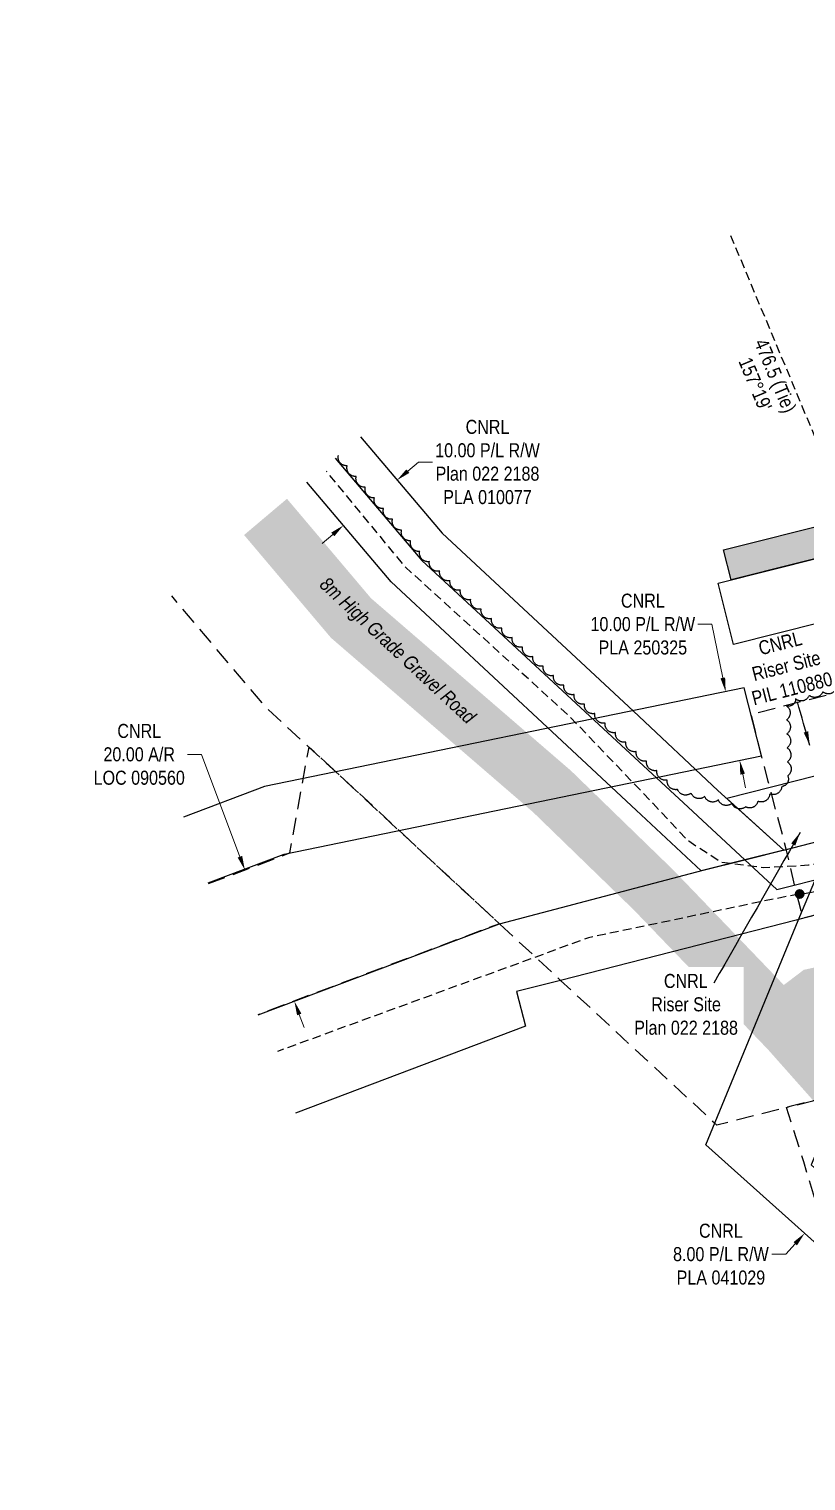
# Model space of a CAD drawing. Extents: x 355004 to 366534, y 6048595 to 6058688.
# Drawn here: x 355004 to 355557, y 6051102 to 6052136 of the extents above; entities that cross this region are included whole.
import ezdxf
from ezdxf.enums import TextEntityAlignment as Align

# ---------------------------------------------------------------- set-up
doc = ezdxf.new("R2010")
doc.units = 0
doc.header["$LTSCALE"] = 5
doc.header["$PDSIZE"] = 5
for name, pattern in [('0', [1, 1, 0]), ('foc-ACCESSROAD', [3.75, 2.5, -1.25]), ('foc-TIELINE', [1.875, 1.25, -0.625]), ('UG_PIPE', [1.875, 1.25, -0.625])]:
    doc.linetypes.add(name, pattern=pattern)
doc.layers.get('Defpoints').update_dxf_attribs({"color": 9})
doc.layers.add('AS-PIPE-AG', color=7, linetype='Continuous', true_color=0x7d00fa)
doc.layers.add('P-TEMP-BLUE-H', color=7, linetype='Continuous', true_color=0x99e6ff)
for name, color, linetype in [('AS-PIPE-UG', 44, 'UG_PIPE'), ('AS-ROADS', 254, 'Continuous'), ('AS-SYMBOL', 7, 'Continuous'), ('C-AR', 13, 'foc-ACCESSROAD'), ('C-L13', 13, 'Continuous'), ('C-RW', 13, 'Continuous'), ('C-WS', 13, 'foc-ACCESSROAD'), ('L-BD', 7, 'Continuous'), ('L-TIE', 7, 'foc-TIELINE'), ('P-TEMP-BLUE', 146, 'Continuous'), ('T-BUSH', 110, '0')]:
    doc.layers.add(name, color=color, linetype=linetype)
for name, color, linetype, lineweight in [('C-AR-T', 13, 'Continuous', 9), ('C-RW-T', 13, 'Continuous', 9), ('C-WS-T', 13, 'Continuous', 9), ('T-TEXT', 48, 'Continuous', 18)]:
    doc.layers.add(name, color=color, linetype=linetype, lineweight=lineweight)
doc.styles.add('80CG', font='ARIALN.TTF', dxfattribs={"height": 10})
doc.styles.add('80L', font='ARIALN.TTF', dxfattribs={"height": 10})
doc.dimstyles.new('Compass 5 000', dxfattribs={"dimscale": 5, "dimtxt": 9, "dimasz": 2, "dimexe": 0.2, "dimexo": 0.0625, "dimgap": 0.5, "dimtad": 0, "dimtih": 1, "dimtoh": 1, "dimzin": 0, "dimdsep": 46, "dimtxsty": '80CG', "dimcen": 0.1, "dimse1": 1, "dimse2": 1, "dimclrd": 256, "dimclrt": 256, "dimaunit": 1, "dimadec": 4, "dimazin": 0, "dimtfac": 0.06, "dimtofl": 0, "dimtmove": 0, "dimatfit": 1, "dimfxl": 0.2, "dimtolj": 1, "dimtzin": 0, "dimlwd": -1, "dimarcsym": 0})

# ---------------------------------------------------------------- blocks, each defined once
blk = doc.blocks.new('*D531')
at = {"layer": 'C-AR-T', "transparency": 16777216}
for p, q in [((355126.5, 6051619.3), (355116.5, 6051619.3)), ((355153.9, 6051546.4), (355126.5, 6051619.3)), ((355196.2, 6051434), (355199.7, 6051424.7))]:
    blk.add_line(p, q, dxfattribs=at)
for points in [[(355155.5, 6051547), (355152.3, 6051545.8), (355157.4, 6051537)], [(355197.7, 6051434.6), (355194.6, 6051433.4), (355192.7, 6051443.4)]]:
    blk.add_solid(points, dxfattribs=at)
at = {"layer": 'Defpoints', "color": 0, "transparency": 16777216}
for p in [(355157.4, 6051537), (355003.7, 6051479.2), (355039, 6051385.6)]:
    blk.add_point(p, dxfattribs=at)
at = {"layer": 'C-AR-T', "transparency": 16777216, "insert": (355082.2, 6051619.3), "char_height": 10, "attachment_point": 5, "style": '80CG'}
blk.add_mtext('\\A1;CNRL\\P20.00 A/R\\PLOC 090560', dxfattribs=at)
blk = doc.blocks.new('*D535')
at = {"layer": 'C-RW-T', "transparency": 16777216}
for p, q in [((355273.5, 6051821.2), (355281.1, 6051827.6)), ((355281.1, 6051827.6), (355291.1, 6051827.6)), ((355220, 6051776), (355212.4, 6051769.6))]:
    blk.add_line(p, q, dxfattribs=at)
at = {"layer": 'C-RW-T', "linetype": 'Continuous', "transparency": 16777216}
for points in [[(355272.4, 6051822.4), (355274.6, 6051819.9), (355265.8, 6051814.7)], [(355218.9, 6051777.3), (355221.1, 6051774.7), (355227.6, 6051782.5)]]:
    blk.add_solid(points, dxfattribs=at)
at = {"layer": 'Defpoints', "color": 0, "linetype": 'Continuous', "transparency": 16777216}
for p in [(355265.8, 6051814.7), (355268.1, 6051812), (355229.9, 6051779.8)]:
    blk.add_point(p, dxfattribs=at)
at = {"layer": 'C-RW-T', "linetype": 'Continuous', "transparency": 16777216, "insert": (355330.2, 6051827.6), "char_height": 10, "attachment_point": 5, "style": '80CG'}
blk.add_mtext('\\A1;CNRL\\P10.00 P/L R/W\\PPlan 022 2188\\PPLA 010077', dxfattribs=at)
blk = doc.blocks.new('RISER')
h = blk.add_hatch(color=255)
h.dxf.hatch_style = 1
edge = h.paths.add_edge_path()
edge.add_arc((0, 0), 0.7, 0, 360)
blk.add_hatch(color=13).paths.add_polyline_path([(0.58, -0.15), (-0.58, -0.15, 0.774597)])
at = {"color": 13}
blk.add_line((-0.58, -0.15), (0.58, -0.15), dxfattribs=at)
blk.add_circle((0, 0), 0.6, dxfattribs=at)
blk = doc.blocks.new('*D628')
at = {"layer": 'C-RW-T', "transparency": 16777216}
for p, q in [((355489.9, 6051712.1), (355479.9, 6051712.1)), ((355497.7, 6051673.8), (355489.9, 6051712.1)), ((355511.9, 6051605.3), (355513.9, 6051595.5))]:
    blk.add_line(p, q, dxfattribs=at)
for points in [[(355499.4, 6051674.1), (355496.1, 6051673.5), (355499.8, 6051664)], [(355513.5, 6051605.6), (355510.2, 6051604.9), (355509.8, 6051615)]]:
    blk.add_solid(points, dxfattribs=at)
at = {"layer": 'Defpoints', "color": 0, "transparency": 16777216}
for p in [(355499.8, 6051664), (355467.8, 6051657.4), (355477.8, 6051608.5)]:
    blk.add_point(p, dxfattribs=at)
at = {"layer": 'C-RW-T', "transparency": 16777216, "insert": (355440.8, 6051712.1), "char_height": 10, "attachment_point": 5, "style": '80CG'}
blk.add_mtext('\\A1;CNRL\\P10.00 P/L R/W\\PPLA 250325', dxfattribs=at)
blk = doc.blocks.new('*D633')
at = {"layer": 'C-AR-T', "transparency": 16777216}
for p, q in [((355589, 6051315), (355595.7, 6051322.5)), ((355549.3, 6051270.7), (355542.6, 6051263.2)), ((355542.6, 6051263.2), (355532.6, 6051263.2))]:
    blk.add_line(p, q, dxfattribs=at)
at = {"layer": 'C-AR-T', "linetype": 'Continuous', "transparency": 16777216}
for points in [[(355587.8, 6051316.1), (355590.3, 6051313.9), (355582.4, 6051307.6)], [(355548.1, 6051271.8), (355550.6, 6051269.5), (355556, 6051278.1)]]:
    blk.add_solid(points, dxfattribs=at)
at = {"layer": 'Defpoints', "color": 0, "linetype": 'Continuous', "transparency": 16777216}
for p in [(355583.6, 6051306.4), (355556, 6051278.1), (355557.2, 6051277)]:
    blk.add_point(p, dxfattribs=at)
at = {"layer": 'C-AR-T', "linetype": 'Continuous', "transparency": 16777216, "insert": (355496.4, 6051263.2), "char_height": 10, "attachment_point": 5, "style": '80CG'}
blk.add_mtext('\\A1;CNRL\\P8.00 P/L R/W\\PPLA 041029', dxfattribs=at)

msp = doc.modelspace()

# ---------------------------------------------------------------- hatches: boundary and pattern name
at = {"layer": 'P-TEMP-BLUE-H'}
h = msp.add_hatch(color=256, dxfattribs=at)
h.dxf.hatch_style = 1
h.paths.add_polyline_path([(355854.171, 6051908.012), (355596.276, 6051766.882), (355503.66, 6051743.577), (355498.253, 6051765.068), (355577.784, 6051785.08), (355839.873, 6051928.675)])

# ---------------------------------------------------------------- linework, layer by layer
at = {"layer": 'AS-PIPE-AG', "flags": 128}
msp.add_lwpolyline([(355553.296, 6051519.83), (355582.091, 6051525.21), (355585.736, 6051525.81)], dxfattribs=at)
at = {"layer": 'AS-PIPE-UG', "flags": 128}
for points in [[(355568.571, 6051541.615), (355558.886, 6051540.285), (355526.846, 6051538.525), (355496.606, 6051542.325), (355473.451, 6051557.385), (355448.051, 6051584.295), (355388.956, 6051646.085), (355271.447, 6051753.104), (355215.658, 6051820.913)], [(355552.026, 6051519.815), (355522.066, 6051513.755), (355402.021, 6051488.63), (355180.723, 6051407.7)]]:
    msp.add_lwpolyline(points, dxfattribs=at)
at = {"layer": 'AS-ROADS', "flags": 128}
for points, const_width in [([(356532.525, 6051892.434), (355969.897, 6051570.202), (355821.311, 6051519.59), (355715.811, 6051482.595), (355562.916, 6051449.54), (355542.691, 6051434.155)], 34.988), ([(355802.577, 6051156.986), (355704.044, 6051237.538), (355625.801, 6051331.015), (355544.506, 6051422.725), (355448.621, 6051522.55), (355376.161, 6051592.905), (355232.968, 6051716.488), (355172.127, 6051788.534)], 39.987)]:
    msp.add_lwpolyline(points, dxfattribs=dict(at, const_width=const_width))
at = {"layer": 'C-AR', "flags": 128}
for points in [[(356576.408, 6051818.805), (356121.586, 6051550.803), (356078.523, 6051525.429), (356001.012, 6051484.039), (355643.333, 6051393.204), (355580.086, 6051377.143), (355546.33, 6051368.572), (355493.569, 6051355.174), (355491.007, 6051357.55), (355382.258, 6051458.31), (355338.672, 6051498.695), (355292.471, 6051541.519), (355274.579, 6051558.098), (355234.099, 6051595.804), (355203.121, 6051624.32), (355173.144, 6051652.095), (355105.414, 6051732.196)], [(355131.439, 6051527.254), (355189.445, 6051549.074), (355195.382, 6051581.697), (355203.147, 6051624.508), (355234.144, 6051596.026), (355274.591, 6051558.189), (355292.48, 6051541.584), (355338.672, 6051498.695), (355166.797, 6051433.821)], [(355764.593, 6051114.581), (355572.961, 6051271.243), (355555.428, 6051328.936), (355543.161, 6051367.767), (355641.738, 6051392.799), (355663.116, 6051323.565), (355830.364, 6051188.008)]]:
    msp.add_lwpolyline(points, dxfattribs=at)
at = {"layer": 'C-L13'}
msp.add_lwpolyline([(355753.001, 6051101.639), (355485.686, 6051341.08), (355492.33, 6051357.215), (355551.509, 6051501), (355554.514, 6051508.306), (355563.179, 6051529.277), (355575.078, 6051559.02), (355578.97, 6051567.626), (355590.066, 6051563.061), (355630.646, 6051546.351), (355648.321, 6051539.076), (355641.883, 6051523.962), (355581.479, 6051376.748), (355560.74, 6051326.902), (355779.492, 6051131.214)], dxfattribs=at)
at = {"layer": 'C-RW', "flags": 128}
for points in [[(356411.941, 6052073.117), (355884.536, 6051762.105), (355730.453, 6051723.197), (355722.992, 6051752.381), (355505.316, 6051697.607), (355494.339, 6051741.232), (355855.763, 6051832.177), (355995.081, 6051913.636), (356247.706, 6052063.307), (356371.192, 6052136.127)], [(355166.853, 6051433.674), (355338.672, 6051498.695), (355483.849, 6051536.739), (355513.533, 6051544.275), (355542.607, 6051551.487), (355573.533, 6051559.305), (355588.508, 6051563.356), (355687.61, 6051588.941), (355931.003, 6051650.571), (356382.006, 6051915.651), (356468.529, 6051966.544), (356477.458, 6051971.81)], [(355221.752, 6051830.441), (355283.437, 6051757.49), (355409.576, 6051640.618), (355469.704, 6051584.887), (355513.533, 6051544.275), (355536.342, 6051523.139), (355548.529, 6051526.234), (355561.666, 6051529.57), (355629.079, 6051546.688), (355693.733, 6051563.108), (355942.426, 6051626.267), (356396.66, 6051894.1), (356482.966, 6051944.988), (356491.536, 6051950.041)], [(356504.479, 6051930.027), (355950.261, 6051603.872), (355699.745, 6051539.623), (355640.328, 6051524.325), (355554.556, 6051502.429), (355550.027, 6051501.3), (355382.258, 6051458.31), (355350.958, 6051450.289), (355357.227, 6051425.604), (355193.373, 6051363.596)], [(355239.735, 6051845.628), (355297.808, 6051776.86), (355434.245, 6051650.082), (355494.245, 6051593.653), (355541.163, 6051551.128), (355513.533, 6051544.275), (355482.368, 6051536.351), (355436.122, 6051579.482), (355376.219, 6051635.359), (355261.546, 6051742.323), (355201.543, 6051813.376)], [(355131.294, 6051527.787), (355185.4, 6051548.23), (355525.297, 6051618.233), (355513.082, 6051666.749), (355171.439, 6051596.387), (355113.628, 6051574.544)]]:
    msp.add_lwpolyline(points, dxfattribs=at)
msp.add_lwpolyline([(355676.39, 6051632.506), (355500.513, 6051587.973), (355541.163, 6051551.128), (355687.739, 6051588.975)], close=True, dxfattribs=at)
at = {"layer": 'C-WS', "flags": 128}
msp.add_lwpolyline([(355640.726, 6051524.481), (355554.884, 6051502.645), (355553.357, 6051508.825), (355548.873, 6051526.47), (355542.969, 6051551.742), (355530.08, 6051599.986), (355517.819, 6051647.944), (355614.479, 6051672.666), (355662.947, 6051684.873), (355675.139, 6051636.953), (355676.513, 6051632.085), (355687.723, 6051588.503), (355694.195, 6051563.242), (355700.191, 6051539.737), (355640.726, 6051524.481)], close=True, dxfattribs=at)
at = {"layer": 'L-TIE'}
msp.add_line((355596.276, 6051766.882), (355503.568, 6051988.695), dxfattribs=at)
at = {"layer": 'P-TEMP-BLUE', "flags": 128}
msp.add_lwpolyline([(355854.171, 6051908.012), (355596.276, 6051766.882), (355503.66, 6051743.577), (355498.253, 6051765.068), (355577.784, 6051785.08), (355839.873, 6051928.675)], close=True, dxfattribs=at)
at = {"layer": 'T-BUSH', "flags": 128}
msp.add_lwpolyline([(355949.493, 6051606.772, -0.52056705), (355939.826, 6051604.211, -0.52056705), (355930.159, 6051601.651, -0.52056705), (355920.493, 6051599.09, -0.52056705), (355910.826, 6051596.53, -0.52056705), (355901.159, 6051593.969, -0.52056705), (355891.493, 6051591.409, -0.52056705), (355881.826, 6051588.848, -0.52056705), (355872.16, 6051586.288, -0.52056705), (355862.493, 6051583.727, -0.52056705), (355852.826, 6051581.167, -0.52056705), (355843.16, 6051578.606, -0.52056705), (355833.493, 6051576.046, -0.52056705), (355823.826, 6051573.485, -0.52056705), (355814.16, 6051570.925, -0.52056705), (355804.493, 6051568.364, -0.52056705), (355794.826, 6051565.804, -0.52056705), (355785.773, 6051567.198, -0.52056705), (355777.337, 6051572.568, -0.52056705), (355768.901, 6051577.937, -0.52056705), (355760.465, 6051583.307, -0.52056705), (355752.029, 6051588.676, -0.52056705), (355743.592, 6051594.045, -0.52056705), (355735.156, 6051599.415, -0.52056705), (355726.72, 6051604.784, -0.52056705), (355718.284, 6051610.153, -0.52056705), (355709.848, 6051615.523, -0.52056705), (355701.411, 6051620.892, -0.52056705), (355692.975, 6051626.262, -0.52056705), (355684.539, 6051631.631, -0.52056705), (355676.103, 6051637, -0.52056705), (355667.666, 6051642.37, -0.52056705), (355659.23, 6051647.739, -0.52056705), (355650.794, 6051653.108, -0.52056705), (355642.358, 6051658.478, -0.52056705), (355633.922, 6051663.847, -0.52056705), (355625.485, 6051669.217, -0.52056705), (355617.049, 6051674.586, -0.52056705), (355607.676, 6051673.992, -0.52056705), (355598, 6051671.467, -0.52056705), (355588.324, 6051668.943, -0.52056705), (355578.648, 6051666.419, -0.52056705), (355568.971, 6051663.895, -0.52056705), (355559.295, 6051661.371, -0.52056705), (355549.619, 6051658.846, -0.52056705), (355543.021, 6051653.989, -0.52056705), (355543.205, 6051643.991, -0.52056705), (355543.389, 6051633.992, -0.52056705), (355543.573, 6051623.994, -0.52056705), (355543.757, 6051613.996, -0.52056705), (355543.941, 6051603.997, -0.52056705), (355539.732, 6051596.405, -0.52056705), (355531.209, 6051591.174, -0.52056705), (355522.686, 6051585.944, -0.52056705), (355513.968, 6051581.982, -0.52056705), (355504.271, 6051584.423, -0.52056705), (355494.573, 6051586.864, -0.52056705), (355484.876, 6051589.305, -0.52056705), (355475.178, 6051591.746, -0.52056705), (355465.546, 6051594.307, -0.52056705), (355458.181, 6051601.071, -0.52056705), (355450.816, 6051607.835, -0.52056705), (355443.451, 6051614.6, -0.52056705), (355436.086, 6051621.364, -0.52056705), (355428.721, 6051628.129, -0.52056705), (355421.356, 6051634.893, -0.52056705), (355413.991, 6051641.657, -0.52056705), (355406.626, 6051648.422, -0.52056705), (355399.261, 6051655.186, -0.52056705), (355391.895, 6051661.95, -0.52056705), (355384.53, 6051668.715, -0.52056705), (355377.165, 6051675.479, -0.52056705), (355369.8, 6051682.243, -0.52056705), (355362.435, 6051689.008, -0.52056705), (355355.07, 6051695.772, -0.52056705), (355347.705, 6051702.536, -0.52056705), (355340.34, 6051709.301, -0.52056705), (355332.975, 6051716.065, -0.52056705), (355325.61, 6051722.829, -0.52056705), (355318.245, 6051729.594, -0.52056705), (355310.88, 6051736.358, -0.52056705), (355303.515, 6051743.123, -0.52056705), (355296.15, 6051749.887, -0.52056705), (355288.785, 6051756.651, -0.52056705), (355281.936, 6051763.911, -0.52056705), (355275.479, 6051771.547, -0.52056705), (355269.023, 6051779.183, -0.52056705), (355262.566, 6051786.819, -0.52056705), (355256.109, 6051794.455, -0.52056705), (355249.652, 6051802.091, -0.52056705), (355243.195, 6051809.727, -0.52056705), (355236.739, 6051817.363, -0.52056705), (355230.282, 6051825, -0.52056705), (355224.042, 6051832.379, -0.52056705)], format="xyb", dxfattribs=at)

# ---------------------------------------------------------------- block references
at = {"layer": 'AS-SYMBOL', "xscale": 4.9983236, "yscale": 4.9983236, "zscale": 4.9983236}
msp.add_blockref('RISER', (355552.501, 6051519.835), dxfattribs=at)

# ---------------------------------------------------------------- texts
at = {"layer": 'C-WS-T', "insert": (355508.729, 6051696.079), "char_height": 9.99665, "attachment_point": 1, "rotation": 14.29797, "style": '80L'}
msp.add_mtext_dynamic_manual_height_columns('\\pi13.96755;CNRL\\P\\pi4.93238;Riser Site\\P\\pi0.49322;PIL 110880', width=58.1228, gutter_width=250, heights=[0], dxfattribs=at)
at = {"layer": 'L-BD', "style": '80L'}
for s, height, p in [('476.5 (Tie)', 9.99665, (355534.064, 6051888.645)), ("157°19'", 9.9966, (355520.92, 6051883.151))]:
    msp.add_text(s, height=height, rotation=292.6828, dxfattribs=at).set_placement(p, align=Align.MIDDLE)
at = {"layer": 'T-TEXT', "insert": (355216.327, 6051746.976), "char_height": 9.99341, "attachment_point": 1, "rotation": 316.992032, "style": '80L'}
msp.add_mtext_dynamic_manual_height_columns('\\pi0.51692;{\\fArial Narrow|b0|i1|c0|p34;8m High Grade Gravel Road}', width=145.74054, gutter_width=49.983, heights=[0], dxfattribs=at)

# ---------------------------------------------------------------- dimensions: what is measured, and where the dimension line sits
at = {"layer": 'C-AR-T'}
dim = msp.add_linear_dim(base=(355157.426, 6051537.029), p1=(355038.971, 6051385.573), p2=(355003.745, 6051479.219), angle=110.614763, text='CNRL\\P20.00 A/R\\PLOC 090560', dimstyle='Compass 5 000', override={"dimtxt": 10}, dxfattribs=at)
dim.commit()
dim.dimension.update_dxf_attribs({"geometry": '*D531', "text_midpoint": (355082.19, 6051619.295), "dimtype": 161})
at = {"layer": 'C-AR-T', "color": 2, "linetype": 'Continuous'}
dim = msp.add_aligned_dim(p1=(355583.612, 6051306.441), p2=(355557.234, 6051276.992), distance=-1.671, text='CNRL\\P8.00 P/L R/W\\PPLA 041029', dimstyle='Compass 5 000', override={"dimtxt": 10}, dxfattribs=at)
dim.commit()
dim.dimension.update_dxf_attribs({"geometry": '*D633', "text_midpoint": (355496.359, 6051263.21)})
at = {"layer": 'C-RW-T', "color": 2, "linetype": 'Continuous'}
dim = msp.add_aligned_dim(p1=(355229.904, 6051779.793), p2=(355268.095, 6051812.045), distance=3.502, text='CNRL\\P10.00 P/L R/W\\PPlan 022 2188\\PPLA 010077', dimstyle='Compass 5 000', override={"dimtxt": 10}, dxfattribs=at)
dim.commit()
dim.dimension.update_dxf_attribs({"geometry": '*D535', "text_midpoint": (355330.198, 6051827.624)})
at = {"layer": 'C-RW-T'}
dim = msp.add_linear_dim(base=(355499.76, 6051664.005), p1=(355477.836, 6051608.458), p2=(355467.754, 6051657.414), angle=101.637508, text='CNRL\\P10.00 P/L R/W\\PPLA 250325', dimstyle='Compass 5 000', dxfattribs=at)
dim.commit()
dim.dimension.update_dxf_attribs({"geometry": '*D628', "text_midpoint": (355440.781, 6051712.057), "dimtype": 161})

# ---------------------------------------------------------------- leaders
at = {"layer": 'C-WS-T', "path_type": 1}
msp.add_leader([(355559.682, 6051625.725), (355550.847, 6051656.847)], dimstyle='Compass 5 000', override={"dimgap": 0.5, "dimtad": 0}, dxfattribs=at)

# ---------------------------------------------------------------- next in the draw order: texts
at = {"layer": 'C-WS-T', "insert": (355434.184, 6051462.91), "char_height": 9.99665, "attachment_point": 1, "style": '80L', "bg_fill": 2}
msp.add_mtext_dynamic_manual_height_columns('\\pi21.6321;CNRL\\P\\pi12.59693;Riser Site\\P\\pi0.49322;Plan 022 2188', width=73.4519, gutter_width=250, heights=[0], dxfattribs=at)

# ---------------------------------------------------------------- next in the draw order: leaders
at = {"layer": 'C-WS-T', "path_type": 1}
msp.add_leader([(355552.84, 6051563.756), (355491.439, 6051456.381)], dimstyle='Compass 5 000', override={"dimgap": 0.5, "dimtad": 0}, dxfattribs=at)

doc.saveas('drawing.dxf')
